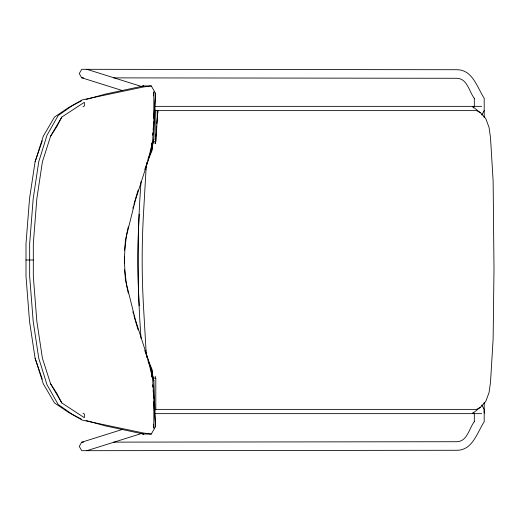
<?xml version="1.0" encoding="UTF-8"?>
<svg xmlns="http://www.w3.org/2000/svg" width="520" height="520" viewBox="0 0 520 520"><rect width="100%" height="100%" fill="white"/><g stroke="black" fill="none" stroke-linecap="round" stroke-linejoin="round"><path stroke-width="0.78" d="M474.318 106.756L474.318 98.254M141.063 181.513C137.098 233.772 137.098 286.228 141.063 338.488M86.06 99.483L105.352 94.114L143.572 85.937L142.72 85.93L151.268 85.93L155.545 93.34L153.868 139.016L151.222 151.106L147.869 159.276M151.405 147.043L151.222 151.106L153.868 139.016L153.283 140.498M153.66 95.921L153.835 91.858L153.835 121.732L152.601 141.486L147.894 161.239L135.233 200.739L125.359 240.247L124.371 260L125.359 279.753L135.233 319.261L147.894 358.761L152.601 378.515L153.835 398.268L153.835 428.142L153.66 424.079M151.821 143.078L151.222 151.106L151.931 143.162M153.686 118.209L155.545 93.34M155.35 141.316L155.149 143.741L155.812 141.316L157.879 110.624L156.812 123.546M155.747 136.468L155.948 134.049M156.28 130.006L156.546 126.776M152.633 135.226L152.847 132.847M153.127 129.669L153.556 124.91M153.692 123.318L153.835 121.732M146.978 162.318L145.931 171.113L143.462 214.325A577.083 408.057 -90 0 0 143.462 305.675L145.931 348.887L146.978 357.682M124.579 250.237L126.776 233.889L128.291 226.817M81.393 100.848L68.959 107.328L54.483 117.065L43.309 136.149L35.094 161.779L29.523 198.725L26 243.724L26 276.276L29.523 321.276L35.094 358.222L43.309 383.851L54.483 402.935L68.959 412.672L81.393 419.153M132.86 208.24L133.504 205.959M133.939 204.438L136.318 196.072M136.532 195.312L138.19 189.995M83.005 106.847L84.357 105.97L84.357 102.297L61.795 117.065L50.622 136.149L42.406 161.779L36.836 198.725L33.312 243.724L33.312 276.276L36.836 321.276L42.406 358.222L50.622 383.851L61.795 402.935L84.357 417.703L84.357 414.031L83.005 413.153M144.787 169.403L146.088 165.555M35.094 161.779L42.282 140.764M146.347 164.788L152.392 149.552L152.392 144.281M61.795 117.065L56.83 126.607L50.622 136.149M474.559 421.33C469.209 427.921 467.532 441.35 456.976 441.721L113.633 442.124M86.06 420.518L105.352 425.887L143.572 434.063L142.72 434.07L151.268 434.07L155.545 426.66L153.868 380.985L151.222 368.894L147.869 360.724M481.728 114.901L484.198 110.624M473.343 412.503L472.329 413.654L480.396 407.31L485.758 401.427L489.047 392.613L490.51 382.219L493.129 339.007L494 268.639L493.129 180.993L490.51 137.781L489.047 127.387L485.758 118.573L480.396 112.691L472.329 106.347L473.726 107.933M154.713 410.332L155.812 409.376L476.541 409.376L480.396 407.31M152.847 142.37L155.812 141.316L155.812 110.624L154.713 109.668M81.998 442.137L122.616 429.371M86.866 450.691L142.044 433.349M151.268 85.93L143.39 86.996L82.329 99.859L72.618 105.378L58.143 115.577L46.962 135.343L38.746 161.779L33.182 198.725L29.66 243.724L29.66 276.276L33.182 321.276L38.746 358.222L46.962 384.657L58.143 404.424L72.618 414.622L82.329 420.141L143.39 433.004L151.268 434.07M83.623 77.864L81.737 77.864L79.267 73.587L81.737 69.309L457.048 69.725C472.654 69.745 477.328 87.705 484.198 98.299L484.198 117.474M154.733 106.347L481.728 106.347M155.812 110.624L476.541 110.624L480.396 112.691M26 260L33.312 260M154.733 413.654L481.728 413.654M83.623 442.137L81.737 442.137L79.267 446.413L81.737 450.691L457.048 450.275C472.654 450.255 477.328 432.296 484.198 421.7L484.198 409.376L481.728 405.1M113.633 77.877L456.976 78.28C467.532 78.65 469.209 92.079 474.559 98.67M86.866 69.309L142.044 86.651M81.998 77.864L122.616 90.63M152.847 377.559L155.812 378.567L155.812 409.376M50.622 383.851L56.83 393.393L61.795 402.935M146.347 355.212L152.392 370.448L152.392 375.719M153.283 379.503L153.868 380.985L151.222 368.894L151.405 372.957M35.094 358.222L42.282 379.236M144.787 350.597L146.088 354.445M136.532 324.688L138.19 330.005M155.149 376.259L155.812 378.567M132.86 311.76L133.504 314.041M133.939 315.562L136.318 323.928M128.291 293.183L126.776 286.111L124.579 269.763M151.931 376.838L151.222 368.894L151.821 376.922M152.633 384.774L152.847 387.153M153.127 390.332L153.556 395.09M153.692 396.682L153.835 398.268M153.686 401.791L155.545 426.66M484.198 402.526L484.198 413.082M474.318 413.244L474.318 421.746M153.341 139.698L153.341 141.316M153.341 378.567L153.341 380.185M124.371 256.269L124.371 263.731M139.191 305.675A577.083 408.057 -90 0 1 139.191 214.325"/></g></svg>
